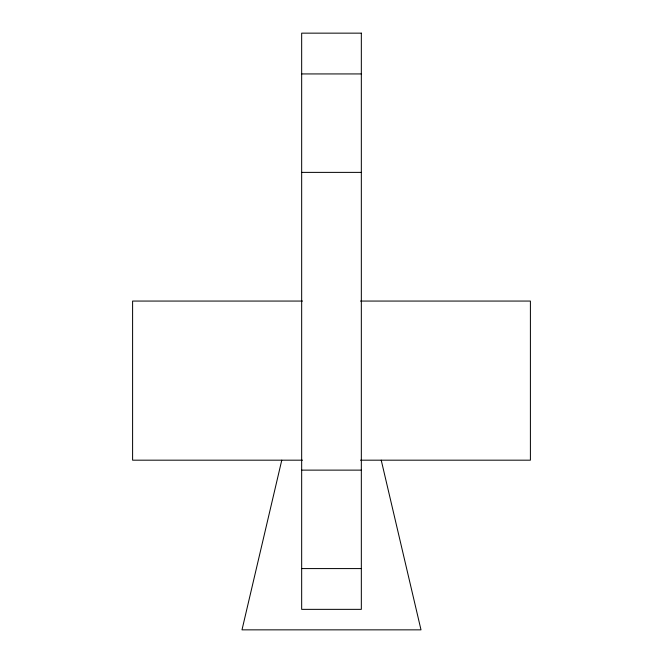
<?xml version="1.0" encoding="UTF-8"?>
<svg xmlns="http://www.w3.org/2000/svg" width="663" height="663" viewBox="0 0 663 663"><rect width="100%" height="100%" fill="white"/><g stroke="black" fill="none" stroke-linecap="round" stroke-linejoin="round"><path stroke-width="0.99" d="M281.775 460.18L241.995 629.85L421.005 629.85L381.225 460.18M301.665 73.933L361.335 73.933M301.665 172.38L361.335 172.38M302.494 301.06L132.6 301.06L132.6 460.18L302.494 460.18M360.506 301.06L530.4 301.06L530.4 460.18L360.506 460.18M301.665 470.125L361.335 470.125M301.665 568.581L361.335 568.581M361.335 33.15L301.665 33.15L301.665 609.355L361.335 609.355L361.335 33.15"/></g></svg>
